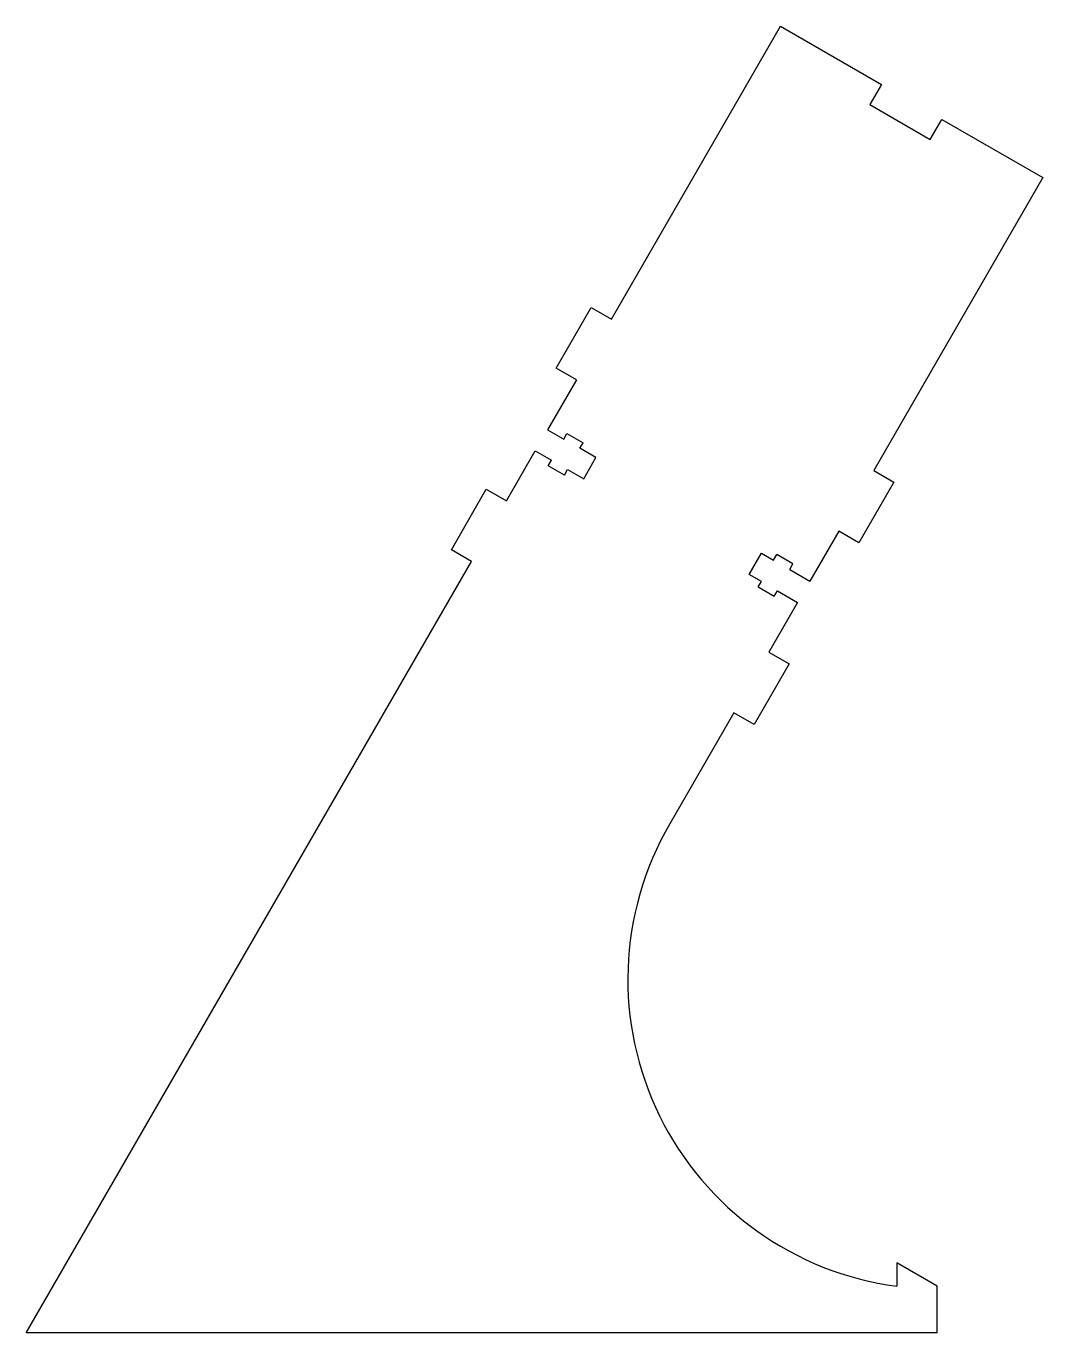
# Model space of a CAD drawing. Header units: millimetres. Extents: x -196 to 23, y 0 to 280.
import ezdxf

# ---------------------------------------------------------------- set-up
doc = ezdxf.new("R2010")
doc.units = ezdxf.units.MM
doc.layers.add('Sketch', color=7, linetype='CONTINUOUS')

msp = doc.modelspace()

# ---------------------------------------------------------------- linework, layer by layer
at = {"layer": 'Sketch'}
for p, q in [((-69.935, 217.485), (-33.635, 280.358)), ((-33.635, 280.358), (-11.9844, 267.858)), ((-11.9844, 267.858), (-14.4844, 263.528)), ((-14.4844, 263.528), (-1.49398, 256.028)), ((-1.49398, 256.028), (1.00602, 260.358)), ((1.00602, 260.358), (22.6567, 247.858)), ((22.6567, 247.858), (-13.6433, 184.985)), ((-81.7651, 206.995), (-74.2651, 219.985)), ((-74.2651, 219.985), (-69.935, 217.485)), ((-77.435, 204.495), (-81.7651, 206.995)), ((-77.435, 204.495), (-83.6225, 193.778)), ((-83.6225, 193.778), (-80.1584, 191.778)), ((-80.1584, 191.778), (-79.4709, 192.968)), ((-79.4709, 192.968), (-76.0068, 190.968)), ((-76.6943, 189.778), (-76.0068, 190.968)), ((-92.435, 178.514), (-86.2475, 189.231)), ((-86.2475, 189.231), (-82.7834, 187.231)), ((-73.2302, 187.778), (-76.6943, 189.778)), ((-83.4709, 186.04), (-82.7834, 187.231)), ((-80.0068, 184.04), (-83.4709, 186.04)), ((-80.0068, 184.04), (-79.3193, 185.231)), ((-79.3193, 185.231), (-75.8552, 183.231)), ((-75.8552, 183.231), (-73.2302, 187.778)), ((-9.31322, 182.485), (-16.8132, 169.495)), ((-13.6433, 184.985), (-9.31322, 182.485)), ((-104.265, 168.023), (-96.7651, 181.014)), ((-96.7651, 181.014), (-92.435, 178.514)), ((-21.1433, 171.995), (-27.3308, 161.278)), ((-16.8132, 169.495), (-21.1433, 171.995)), ((-195.5, 0), (-99.935, 165.523)), ((-99.935, 165.523), (-104.265, 168.023)), ((-40.3482, 162.731), (-37.7232, 167.278)), ((-37.7232, 167.278), (-35.1251, 165.778)), ((-35.1251, 165.778), (-34.4376, 166.968)), ((-30.9735, 164.968), (-34.4376, 166.968)), ((-37.7501, 161.231), (-40.3482, 162.731)), ((-31.661, 163.778), (-30.9735, 164.968)), ((-31.661, 163.778), (-27.3308, 161.278)), ((-38.4376, 160.04), (-37.7501, 161.231)), ((-38.4376, 160.04), (-34.9735, 158.04)), ((-34.9735, 158.04), (-34.286, 159.231)), ((-34.286, 159.231), (-29.9558, 156.731)), ((-29.9558, 156.731), (-36.1433, 146.014)), ((-36.1433, 146.014), (-31.8132, 143.514)), ((-31.8132, 143.514), (-39.3132, 130.523)), ((-43.6433, 133.023), (-57.3933, 109.208)), ((-39.3132, 130.523), (-43.6433, 133.023)), ((-8.66025, 15), (-8.66025, 10)), ((0, 10), (-8.66025, 15)), ((0, 0), (0, 10)), ((0, 0), (-195.5, 0))]:
    msp.add_line(p, q, dxfattribs=at)
msp.add_arc((0, 75.8274), 66.3946, 149.817, -97.4948, dxfattribs=at)

doc.saveas('drawing.dxf')
